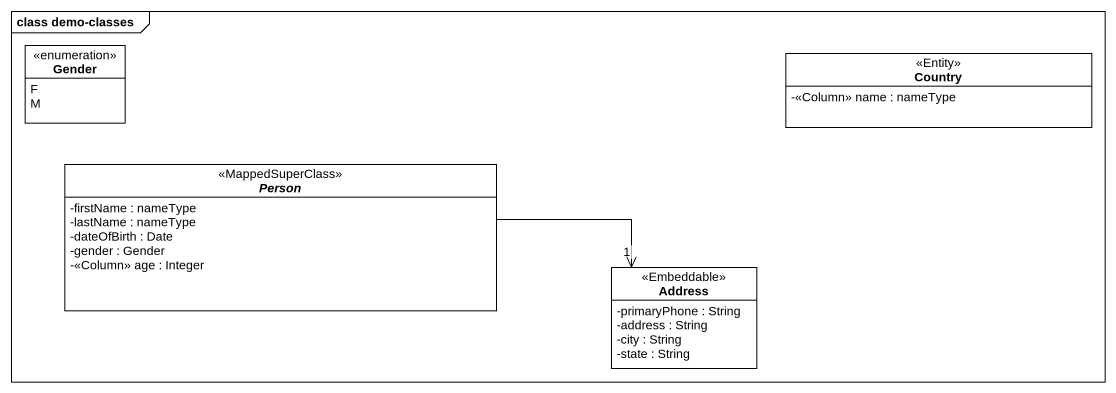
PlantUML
@startuml
mainframe class demo-classes
hide circle
hide empty members
skinparam classAttributeIconSize 0
enum Gender {
  F
  M
}
class Country <<Entity>> {
  -<<Column>> name : nameType
}
abstract class "Person" as Person_ <<MappedSuperClass>> {
  -firstName : nameType
  -lastName : nameType
  -dateOfBirth : Date
  -gender : Gender
  -<<Column>> age : Integer
}
class Address <<Embeddable>> {
  -primaryPhone : String
  -address : String
  -city : String
  -state : String
}
Person_ -right-> "1" Address
@enduml
